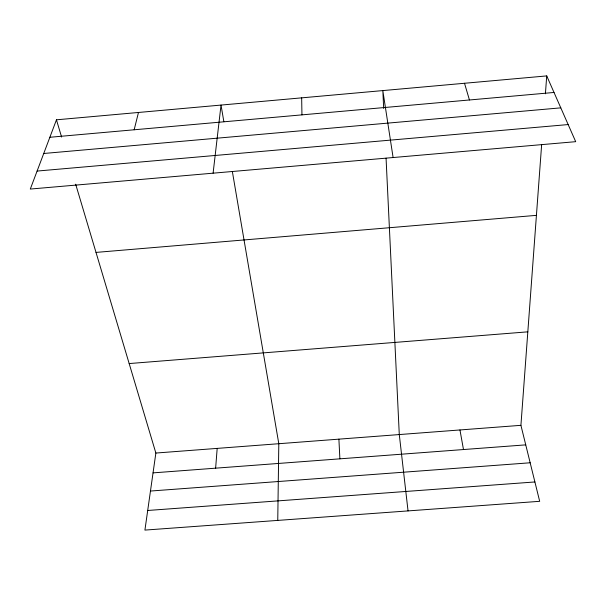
<?xml version="1.0" encoding="UTF-8"?>
<svg xmlns="http://www.w3.org/2000/svg" width="606" height="606" viewBox="0 0 606 606"><rect width="100%" height="100%" fill="white"/><g stroke="black" fill="none" stroke-linecap="round" stroke-linejoin="round"><path stroke-width="0.91" d="M277.76 520.402L278.805 443.713L232.356 171.521M75.667 184.209L155.863 453.046L144.917 530.091L539.681 501.313L520.918 425.329L541.643 144.713M545.408 93.816L546.726 75.909L56.456 119.814L30.3 189.057L575.7 141.675L546.726 75.909M215.63 468.173L217.183 448.387M213.1 173.18L221.023 105.08L223.856 121.692M134.161 129.775L138.471 112.474M49.866 137.274L554.02 92.46M43.738 153.485L560.8 107.853M37.095 171.066L568.163 124.563M96.013 252.407L536.431 215.357M129.169 363.562L527.826 331.838M155.863 453.046L520.918 425.329M153.045 472.877L525.743 444.865M150.462 491.042L530.167 462.779M147.705 510.479L534.901 481.959M56.456 119.814L61.6 137.047M464.514 83.272L469.438 99.975M459.954 429.957L463.484 449.546M393.105 157.537L382.825 90.589L383.681 108.421M408.043 510.911L399.286 434.563L386.06 158.166M338.898 439.145L339.883 458.833M301.667 97.854L301.947 114.867"/></g></svg>
